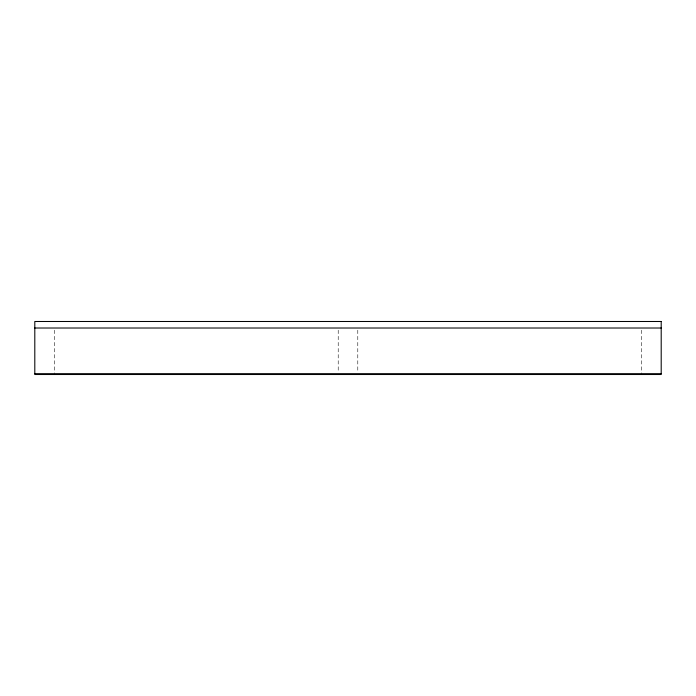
<?xml version="1.0" encoding="UTF-8"?>
<svg xmlns="http://www.w3.org/2000/svg" width="696" height="696" viewBox="0 0 696 696"><rect width="100%" height="100%" fill="white"/><g stroke="black" fill="none" stroke-linecap="round" stroke-linejoin="round"><path stroke-width="0.52" stroke-dasharray="3.48 2.61" d="M641.625 330.191L641.625 373.691M357.788 330.191L357.788 372.604M338.212 330.191L338.212 372.604M54.375 330.191L54.375 373.691"/><path stroke-width="1.04" d="M34.8 328.016L661.2 328.016M34.8 373.691L661.2 373.691M661.2 321.491L34.8 321.491L34.8 374.509L661.2 374.509L661.2 321.491"/></g></svg>
